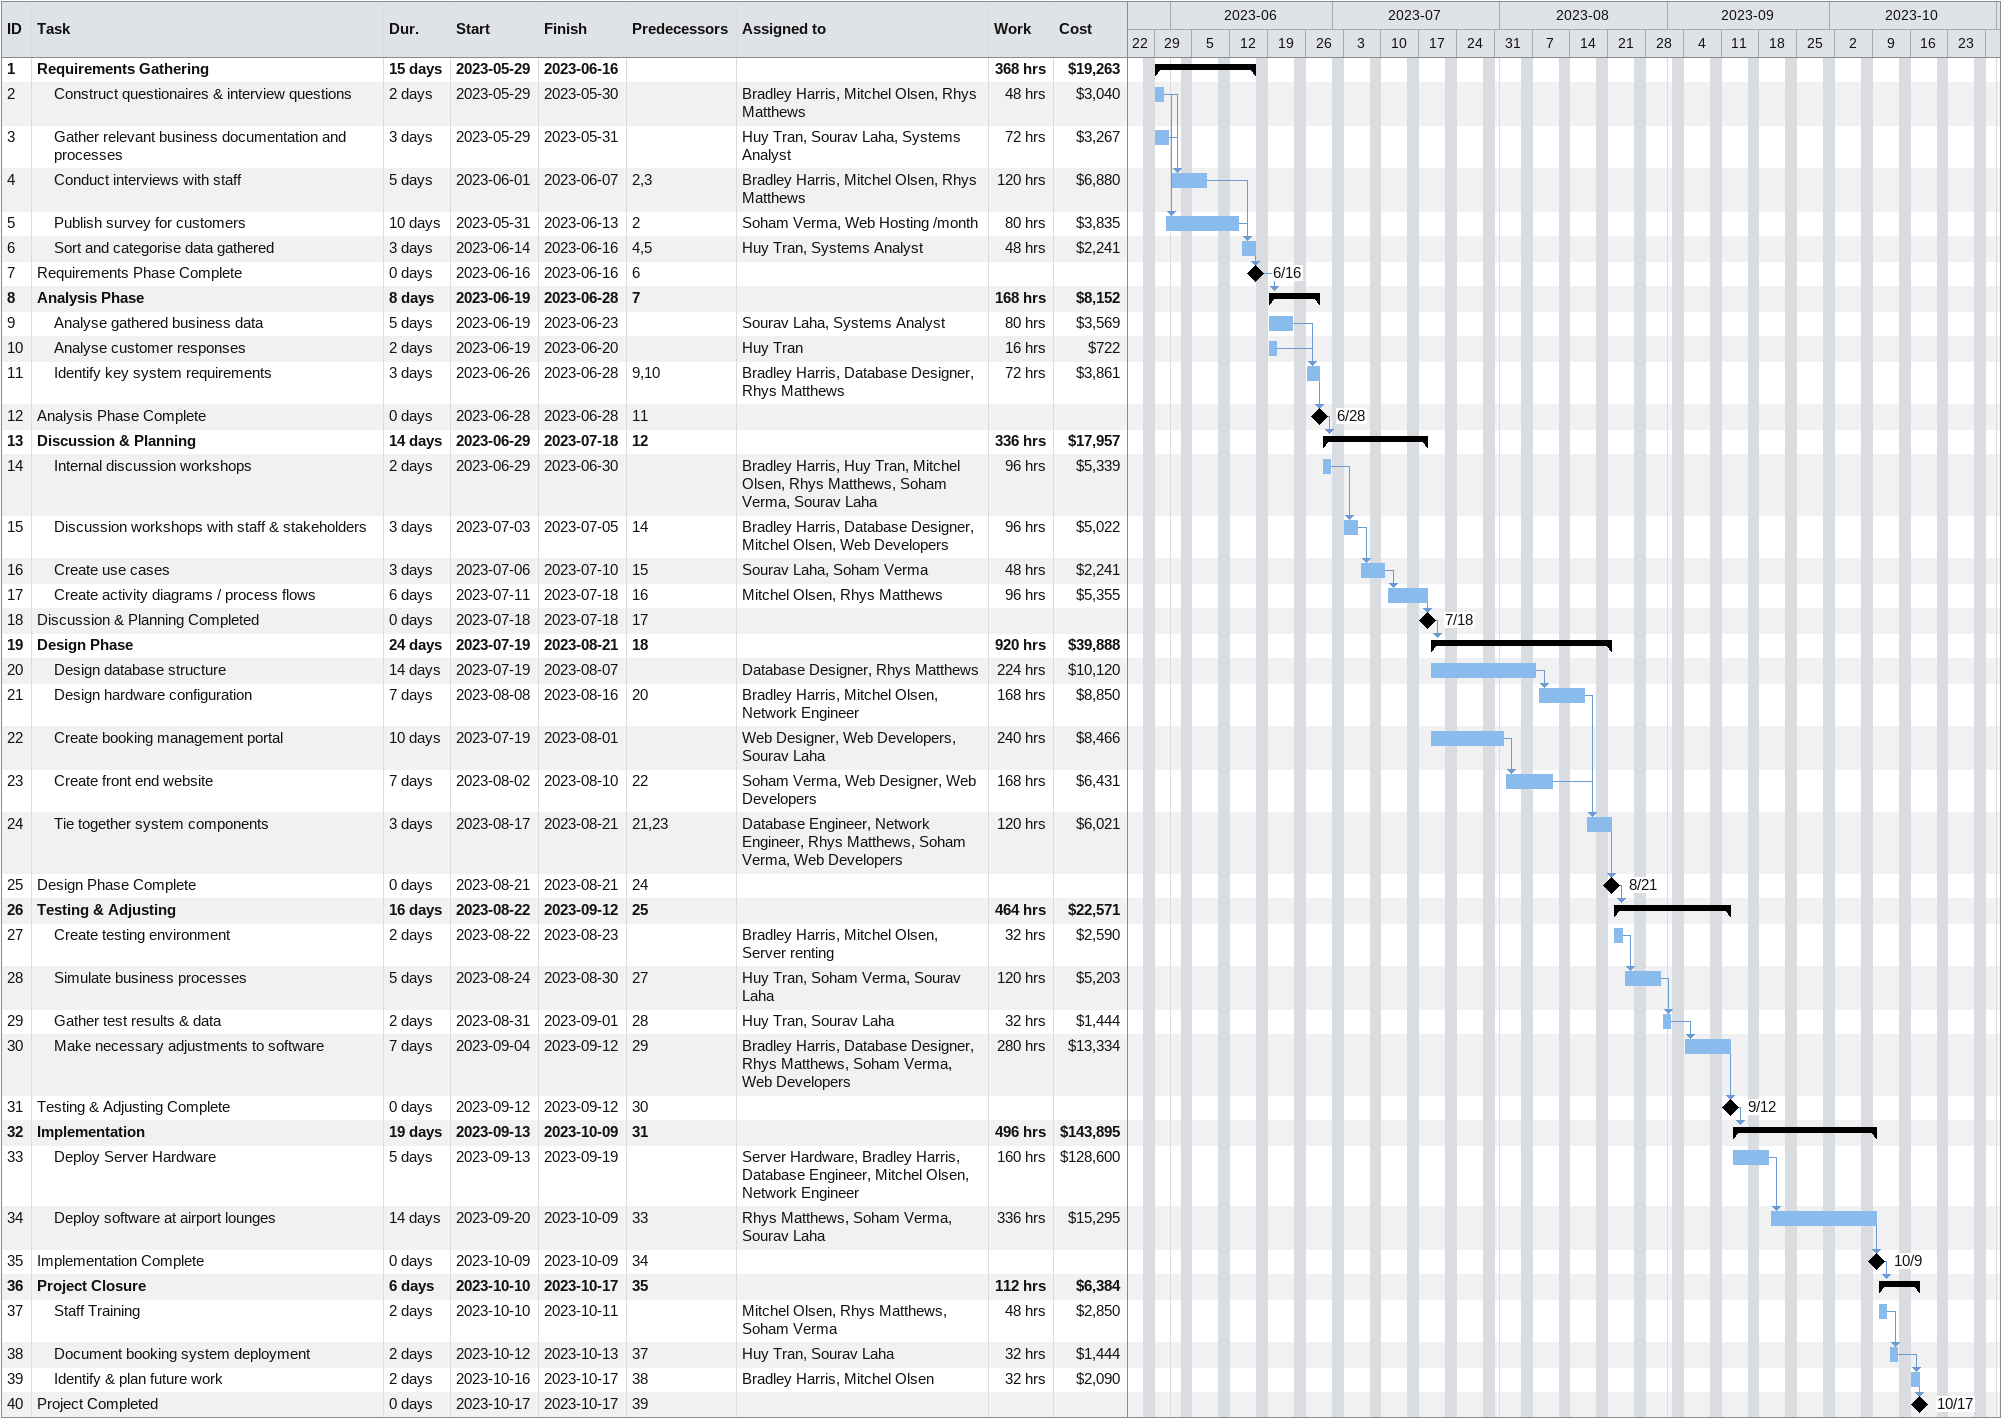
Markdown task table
| ID | Level | Task | Duration | Start | Finish | Predecessors | Resources | Work (h) | Cost ($) |
|---|---|---|---|---|---|---|---|---|---|
| 1 | 1 | **Requirements Gathering** | 15d | 2023-05-29 | 2023-06-16 |  |  | 368 | 19263 |
| 2 | 2 | Construct questionaires & interview questions | 2d | 2023-05-29 | 2023-05-30 |  | Bradley Harris, Mitchel Olsen, Rhys Matthews | 48 | 3040 |
| 3 | 2 | Gather relevant business documentation and processes | 3d | 2023-05-29 | 2023-05-31 |  | Huy Tran, Sourav Laha, Systems Analyst | 72 | 3267 |
| 4 | 2 | Conduct interviews with staff | 5d | 2023-06-01 | 2023-06-07 | 2, 3 | Bradley Harris, Mitchel Olsen, Rhys Matthews | 120 | 6880 |
| 5 | 2 | Publish survey for customers | 10d | 2023-05-31 | 2023-06-13 | 2 | Soham Verma, Web Hosting /month | 80 | 3835 |
| 6 | 2 | Sort and categorise data gathered | 3d | 2023-06-14 | 2023-06-16 | 4, 5 | Huy Tran, Systems Analyst | 48 | 2241 |
| 7 | 1 | Requirements Phase Complete | 0d | 2023-06-16 | 2023-06-16 | 6 |  |  |  |
| 8 | 1 | **Analysis Phase** | 8d | 2023-06-19 | 2023-06-28 | 7 |  | 168 | 8152 |
| 9 | 2 | Analyse gathered business data | 5d | 2023-06-19 | 2023-06-23 |  | Sourav Laha, Systems Analyst | 80 | 3569 |
| 10 | 2 | Analyse customer responses | 2d | 2023-06-19 | 2023-06-20 |  | Huy Tran | 16 | 722 |
| 11 | 2 | Identify key system requirements | 3d | 2023-06-26 | 2023-06-28 | 9, 10 | Bradley Harris, Database Designer, Rhys Matthews | 72 | 3861 |
| 12 | 1 | Analysis Phase Complete | 0d | 2023-06-28 | 2023-06-28 | 11 |  |  |  |
| 13 | 1 | **Discussion & Planning** | 14d | 2023-06-29 | 2023-07-18 | 12 |  | 336 | 17957 |
| 14 | 2 | Internal discussion workshops | 2d | 2023-06-29 | 2023-06-30 |  | Bradley Harris, Huy Tran, Mitchel Olsen, Rhys Matthews, Soham Verma, Sourav Laha | 96 | 5339 |
| 15 | 2 | Discussion workshops with staff & stakeholders | 3d | 2023-07-03 | 2023-07-05 | 14 | Bradley Harris, Database Designer, Mitchel Olsen, Web Developers | 96 | 5022 |
| 16 | 2 | Create use cases | 3d | 2023-07-06 | 2023-07-10 | 15 | Sourav Laha, Soham Verma | 48 | 2241 |
| 17 | 2 | Create activity diagrams / process flows | 6d | 2023-07-11 | 2023-07-18 | 16 | Mitchel Olsen, Rhys Matthews | 96 | 5355 |
| 18 | 1 | Discussion & Planning Completed | 0d | 2023-07-18 | 2023-07-18 | 17 |  |  |  |
| 19 | 1 | **Design Phase** | 24d | 2023-07-19 | 2023-08-21 | 18 |  | 920 | 39888 |
| 20 | 2 | Design database structure | 14d | 2023-07-19 | 2023-08-07 |  | Database Designer, Rhys Matthews | 224 | 10120 |
| 21 | 2 | Design hardware configuration | 7d | 2023-08-08 | 2023-08-16 | 20 | Bradley Harris, Mitchel Olsen, Network Engineer | 168 | 8850 |
| 22 | 2 | Create booking management portal | 10d | 2023-07-19 | 2023-08-01 |  | Web Designer, Web Developers, Sourav Laha | 240 | 8466 |
| 23 | 2 | Create front end website | 7d | 2023-08-02 | 2023-08-10 | 22 | Soham Verma, Web Designer, Web Developers | 168 | 6431 |
| 24 | 2 | Tie together system components | 3d | 2023-08-17 | 2023-08-21 | 21, 23 | Database Engineer, Network Engineer, Rhys Matthews, Soham Verma, Web Developers | 120 | 6021 |
| 25 | 1 | Design Phase Complete | 0d | 2023-08-21 | 2023-08-21 | 24 |  |  |  |
| 26 | 1 | **Testing & Adjusting** | 16d | 2023-08-22 | 2023-09-12 | 25 |  | 464 | 22571 |
| 27 | 2 | Create testing environment | 2d | 2023-08-22 | 2023-08-23 |  | Bradley Harris, Mitchel Olsen, Server renting | 32 | 2590 |
| 28 | 2 | Simulate business processes | 5d | 2023-08-24 | 2023-08-30 | 27 | Huy Tran, Soham Verma, Sourav Laha | 120 | 5203 |
| 29 | 2 | Gather test results & data | 2d | 2023-08-31 | 2023-09-01 | 28 | Huy Tran, Sourav Laha | 32 | 1444 |
| 30 | 2 | Make necessary adjustments to software | 7d | 2023-09-04 | 2023-09-12 | 29 | Bradley Harris, Database Designer, Rhys Matthews, Soham Verma, Web Developers | 280 | 13334 |
| 31 | 1 | Testing & Adjusting Complete | 0d | 2023-09-12 | 2023-09-12 | 30 |  |  |  |
| 32 | 1 | **Implementation** | 19d | 2023-09-13 | 2023-10-09 | 31 |  | 496 | 143895 |
| 33 | 2 | Deploy Server Hardware | 5d | 2023-09-13 | 2023-09-19 |  | Server Hardware, Bradley Harris, Database Engineer, Mitchel Olsen, Network Engineer | 160 | 128600 |
| 34 | 2 | Deploy software at airport lounges | 14d | 2023-09-20 | 2023-10-09 | 33 | Rhys Matthews, Soham Verma, Sourav Laha | 336 | 15295 |
| 35 | 1 | Implementation Complete | 0d | 2023-10-09 | 2023-10-09 | 34 |  |  |  |
| 36 | 1 | **Project Closure** | 6d | 2023-10-10 | 2023-10-17 | 35 |  | 112 | 6384 |
| 37 | 2 | Staff Training | 2d | 2023-10-10 | 2023-10-11 |  | Mitchel Olsen, Rhys Matthews, Soham Verma | 48 | 2850 |
| 38 | 2 | Document booking system deployment | 2d | 2023-10-12 | 2023-10-13 | 37 | Huy Tran, Sourav Laha | 32 | 1444 |
| 39 | 2 | Identify & plan future work | 2d | 2023-10-16 | 2023-10-17 | 38 | Bradley Harris, Mitchel Olsen | 32 | 2090 |
| 40 | 1 | Project Completed | 0d | 2023-10-17 | 2023-10-17 | 39 |  |  |  |
